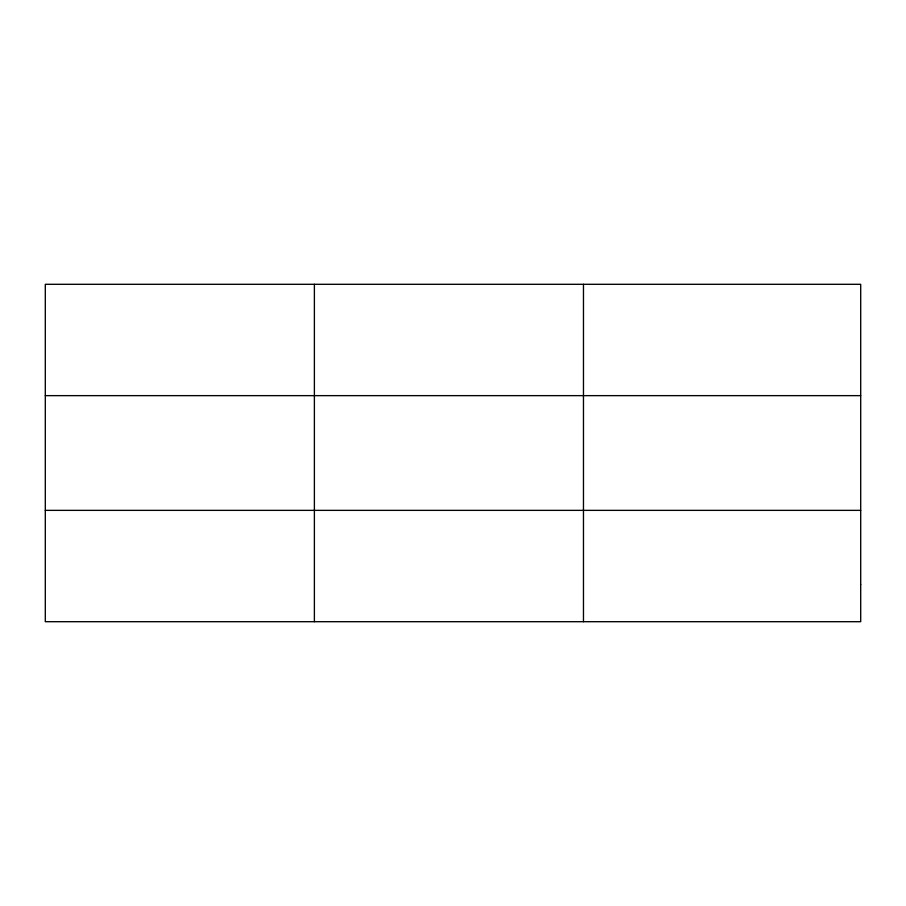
<?xml version="1.0" encoding="UTF-8"?>
<svg xmlns="http://www.w3.org/2000/svg" width="906" height="906" viewBox="0 0 906 906"><rect width="100%" height="100%" fill="white"/><g stroke="black" fill="none" stroke-linecap="round" stroke-linejoin="round"><path stroke-width="1.36" d="M314.382 284.303L314.382 621.697M583.464 284.303L583.464 621.697M45.3 395.639L860.7 395.639M45.3 510.361L860.7 510.361M860.7 584.585L860.7 621.697L45.3 621.697L45.3 284.303L860.7 284.303L860.7 584.585"/></g></svg>
